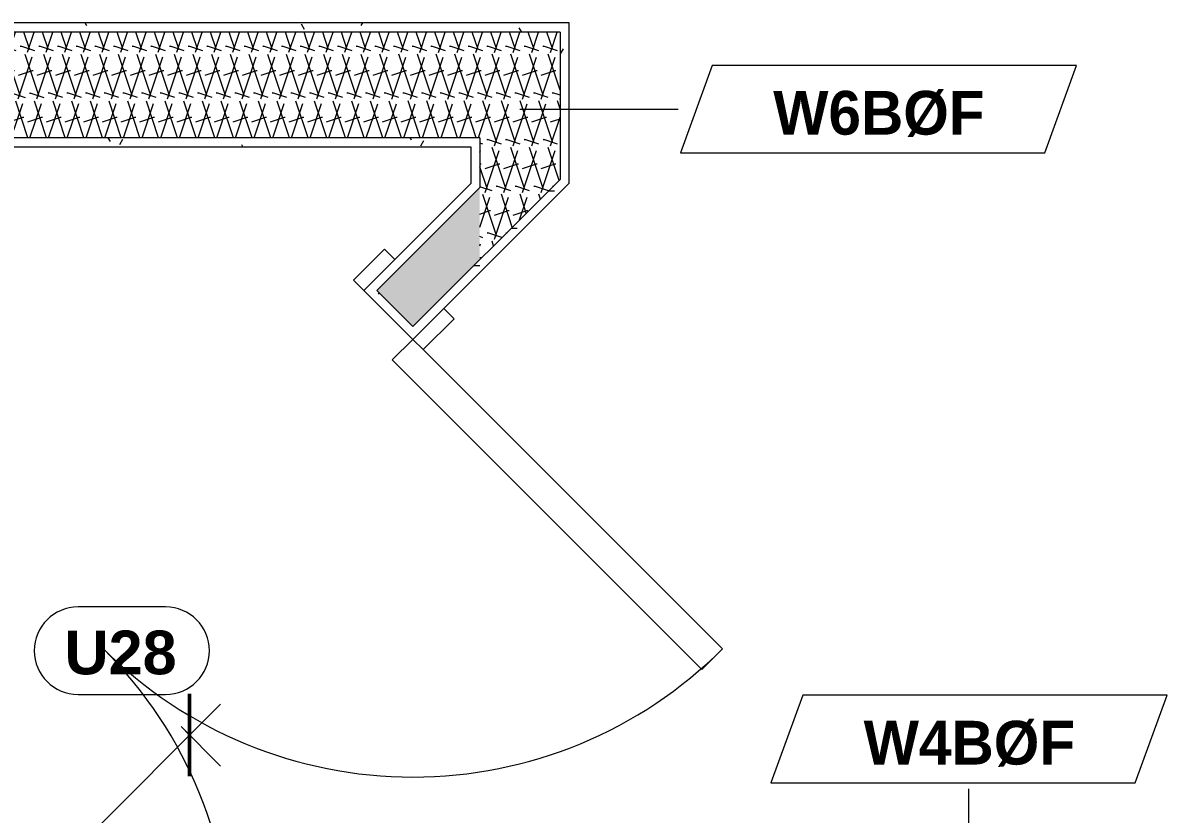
# Model space of a CAD drawing. Header units: inches. Extents: x -4058 to -1781, y 9814 to 12289.
# Drawn here: x -2329.8 to -2251.3, y 11886.9 to 11941.1 of the extents above; entities that cross this region are included whole.
import ezdxf

# ---------------------------------------------------------------- set-up
doc = ezdxf.new("R2010")
doc.units = ezdxf.units.IN
doc.header["$MEASUREMENT"] = 0
for name, color, linetype, lineweight in [('A-ANNO-DIMS', 211, 'Continuous', 9), ('A-ANNO-DIMS-32', 211, 'Continuous', 9), ('A-DOOR-2', 31, 'Continuous', 9), ('A-DOOR-IDEN', 31, 'Continuous', 9), ('A-WALL-2', 113, 'Continuous', 9), ('A-WALL-IDEN', 211, 'Continuous', 9), ('A-WALL-PATT-1', 9, 'Continuous', 9), ('I-WALL-3', 2, 'Continuous', 9)]:
    doc.layers.add(name, color=color, linetype=linetype, lineweight=lineweight)
doc.styles.add('Arial_B', font='arialbd.ttf', dxfattribs={"height": 3})
doc.styles.add('Century Gothic', font='ufonts.com_century-gothic.ttf', dxfattribs={"height": 3})
doc.styles.add('Century Gothic_B_1', font='GOTHICB.TTF', dxfattribs={"height": 3})
doc.dimstyles.new('THE_DIMENSION_STRING_4', dxfattribs={"dimscale": 12, "dimtxt": 3.132505, "dimasz": 0.333333, "dimexe": 0.25, "dimexo": 0.166667, "dimgap": 0.041667, "dimtad": 1, "dimdec": 4, "dimrnd": 0.0625, "dimzin": 3, "dimdsep": 46, "dimlunit": 4, "dimtxsty": 'Century Gothic', "dimblk1": 'OBLIQUE', "dimblk2": 'OBLIQUE', "dimsah": 1, "dimcen": 0.09, "dimdle": 0.25, "dimazin": 0, "dimtfac": 1, "dimtdec": 4, "dimtix": 1, "dimtmove": 0, "dimatfit": 3, "dimfxl": 1, "dimtvp": 1, "dimtfill": 1, "dimfrac": 2, "dimtolj": 1, "dimtzin": 0, "dimarcsym": 2})
pattern_1 = [(0, (0, 0), (10.24, 2.56), [0.422, -7.258, 0.422, -7.258, -40.96]), (0, (0, 0), (10.24, 2.56), [-15.36, 0.422, -14.938, 0.422, -7.258, -17.92]), (0, (0, 0), (10.24, 2.56), [-38.4, 0.422, -4.698, 0.422, -12.378]), (120, (3.84, 1.28), (-7.33702503, 7.58810013), [0.422, -7.258, 0.422, -7.258, -40.96]), (120, (3.84, 1.28), (-7.33702503, 7.58810013), [-15.36, 0.422, -14.938, 0.422, -7.258, -17.92]), (120, (3.84, 1.28), (-7.33702503, 7.58810013), [-38.4, 0.422, -4.698, 0.422, -12.378]), (240, (5.12, 6.4), (-2.90297497, -10.14810013), [0.422, -7.258, 0.422, -7.258, -40.96]), (240, (5.12, 6.4), (-2.90297497, -10.14810013), [-15.36, 0.422, -14.938, 0.422, -7.258, -17.92]), (240, (5.12, 6.4), (-2.90297497, -10.14810013), [-38.4, 0.422, -4.698, 0.422, -12.378])]
pattern_2 = [(161.57, (0.16, 0.16), (-1.279773737, -0.000426766), [0, -9.107, 1.011, 0]), (18.43, (-0.16, 0.16), (-1.279773737, 0.000426766), [0, -9.107, 1.011, 0]), (108.43, (0.16, 0.16), (0.639452382, -3.199964008), [3.035, -7.083]), (71.57, (-0.16, 0.16), (0.639452382, 3.199964008), [3.035, -7.083])]

# ---------------------------------------------------------------- blocks, each defined once
blk = doc.blocks.new('SWING - DOUBLE - FLUSH - SWING - DOUBLE - 5-0 x 6-8 - DUMMY-3948979-UNIT PLANS - 2ND FLOOR')
at = {"layer": 'A-DOOR-2'}
for p, q in [((-33, 2.375), (-33, 3.375)), ((-33, 3.375), (-30, 3.375)), ((-30, 3.375), (-30, 2.375)), ((30, 2.375), (30, 3.375)), ((30, 3.375), (33, 3.375)), ((33, 3.375), (33, 2.375)), ((-30, 2.375), (-33, 2.375)), ((33, 2.375), (30, 2.375)), ((-33, -2.375), (-30, -2.375)), ((-33, -3.375), (-33, -2.375)), ((-28, -2.375), (-30, -2.375)), ((-30, -2.375), (-30, -3.375)), ((-28, -32.375), (-28, -2.375)), ((28, -2.375), (30, -2.375)), ((28, -32.375), (28, -2.375)), ((30, -2.375), (33, -2.375)), ((30, -3.375), (30, -2.375)), ((33, -2.375), (33, -3.375)), ((-30, -3.375), (-33, -3.375)), ((-30, -3.375), (-30, -32.375)), ((30, -3.375), (30, -32.375)), ((33, -3.375), (30, -3.375)), ((-30, -32.375), (-28, -32.375)), ((30, -32.375), (28, -32.375))]:
    blk.add_line(p, q, dxfattribs=at)
for centre, start, end in [((-30, -2.375), 270, 0), ((30, -2.375), 180, 270)]:
    blk.add_arc(centre, 30, start, end, dxfattribs=at)
blk = doc.blocks.new('Door Tag - Type Mark-2601225-UNIT PLANS - 2ND FLOOR')
at = {"layer": 'A-DOOR-IDEN'}
for p, q in [((0.09375, 0.09375), (-0.09375, 0.09375)), ((-0.09375, -0.09375), (0.09375, -0.09375))]:
    blk.add_line(p, q, dxfattribs=at)
for centre, start, end in [((-0.09375, 0), 90, 270), ((0.09375, 0), 270, 90)]:
    blk.add_arc(centre, 0.09375, start, end, dxfattribs=at)
blk = doc.blocks.new('Wall Tag - Arch Wall-3956453-UNIT PLANS - 2ND FLOOR')
at = {"layer": 'A-WALL-IDEN'}
for p, q in [((-0.3561, 0.0937), (-0.4244, -0.0937)), ((0.4244, 0.0937), (-0.3561, 0.0937)), ((0.3561, -0.0937), (0.4244, 0.0937)), ((-0.4244, -0.0937), (0.3561, -0.0937))]:
    blk.add_line(p, q, dxfattribs=at)
blk = doc.blocks.new('DIMBLOCK829-UNIT PLANS - 2ND FLOOR')
at = {"layer": 'A-ANNO-DIMS-32', "lineweight": 50}
for p, q in [((-2318.336, 11892.3), (-2318.336, 11895.129)), ((-2318.336, 11892.3), (-2318.336, 11889.472)), ((-2354.531, 11856.105), (-2354.531, 11858.933)), ((-2354.531, 11856.105), (-2354.531, 11853.277))]:
    blk.add_line(p, q, dxfattribs=at)
at = {"layer": 'A-ANNO-DIMS-32'}
for p, q in [((-2356.652, 11853.984), (-2316.214, 11894.422)), ((-2318.921, 11892.886), (-2316.214, 11890.179)), ((-2318.336, 11892.3), (-2318.921, 11892.886)), ((-2359.46, 11861.034), (-2352.41, 11853.984)), ((-2354.531, 11856.105), (-2359.46, 11861.034))]:
    blk.add_line(p, q, dxfattribs=at)
at = {"layer": 'A-ANNO-DIMS-32', "color": 0, "insert": (-2346.749, 11870.033), "char_height": 3, "width": 24.5827, "attachment_point": 1, "rotation": 45, "line_spacing_factor": 0.984502, "style": 'Century Gothic', "bg_fill": 3, "box_fill_scale": 1.25, "bg_fill_color": 256, "bg_fill_true_color": 13158600, "bg_fill_transparency": 0}
blk.add_mtext('4\' - 3 3/16"', dxfattribs=at)
blk = doc.blocks.new('_Oblique')
at = {"color": 0, "linetype": 'ByBlock', "lineweight": -2}
blk.add_line((-0.5, -0.5), (0.5, 0.5), dxfattribs=at)

msp = doc.modelspace()

# ---------------------------------------------------------------- hatches: boundary and pattern name
at = {"layer": 'A-WALL-PATT-1'}
h = msp.add_hatch(dxfattribs=at)
h.set_pattern_fill('FP_5', color=256, style=0, pattern_type=2)
h.set_pattern_definition(pattern_2)
h.paths.add_polyline_path([(-2298.44874, 11933.2394), (-2298.44874, 11940.4894), (-2360.87374, 11940.4894), (-2360.87374, 11933.2394), (-2299.07374, 11933.2394)], flags=0)
h = msp.add_hatch(dxfattribs=at)
h.set_pattern_fill('FP_1', color=256, style=0, pattern_type=2)
h.set_pattern_definition(pattern_1)
h.paths.add_polyline_path([(-2292.94874, 11940.4894), (-2292.94874, 11941.1144), (-2360.24874, 11941.1144), (-2360.24874, 11940.4894), (-2293.87737, 11940.4894)], flags=0)
h = msp.add_hatch(dxfattribs=at)
h.set_pattern_fill('FP_5', color=256, style=0, pattern_type=2)
h.set_pattern_definition(pattern_2)
h.paths.add_polyline_path([(-2298.44874, 11924.89065), (-2292.94874, 11930.39065), (-2292.94874, 11940.4894), (-2298.44874, 11940.4894), (-2298.44874, 11929.84039)], flags=0)
h = msp.add_hatch(dxfattribs=at)
h.set_pattern_fill('FP_1', color=256, style=0, pattern_type=2)
h.set_pattern_definition(pattern_1)
h.paths.add_polyline_path([(-2292.94874, 11929.50676), (-2292.32374, 11930.13176), (-2292.32374, 11941.1144), (-2292.94874, 11941.1144), (-2292.94874, 11930.39065)], flags=0)
h = msp.add_hatch(dxfattribs=at)
h.set_pattern_fill('FP_1', color=256, style=0, pattern_type=2)
h.set_pattern_definition(pattern_1)
h.paths.add_polyline_path([(-2299.07374, 11932.6144), (-2299.07374, 11933.2394), (-2360.24874, 11933.2394), (-2360.24874, 11932.6144), (-2328.19049, 11932.6144)], flags=0)
h = msp.add_hatch(dxfattribs=at)
h.set_pattern_fill('FP_1', color=256, style=0, pattern_type=2)
h.set_pattern_definition(pattern_1)
h.paths.add_polyline_path([(-2364.99874, 11857.45676), (-2345.45859, 11876.99691), (-2347.13797, 11878.67629), (-2347.57991, 11878.23435), (-2346.34247, 11876.99691), (-2364.99874, 11858.34065)], flags=0)
h.paths.add_polyline_path([(-2303.03218, 11919.42332), (-2292.94874, 11929.50676), (-2292.94874, 11930.39065), (-2303.03218, 11920.3072), (-2304.26962, 11921.54464), (-2304.71156, 11921.1027)], flags=0)
h = msp.add_hatch(dxfattribs=at)
h.set_pattern_fill('FP_5', color=256, style=0, pattern_type=2)
h.set_pattern_definition(pattern_2)
h.paths.add_polyline_path([(-2364.37374, 11858.96565), (-2346.34247, 11876.99691), (-2348.81734, 11879.47178), (-2364.37374, 11863.91539)], flags=0)
h.paths.add_polyline_path([(-2303.03218, 11920.3072), (-2298.44874, 11924.89065), (-2298.44874, 11929.84039), (-2305.50705, 11922.78208), (-2304.26962, 11921.54464)], flags=0)
h = msp.add_hatch(dxfattribs=at)
h.set_pattern_fill('FP_1', color=256, style=0, pattern_type=2)
h.set_pattern_definition(pattern_1)
h.paths.add_polyline_path([(-2360.87374, 11867.41539), (-2348.81734, 11879.47178), (-2347.57991, 11878.23435), (-2347.13797, 11878.67629), (-2348.81734, 11880.35567), (-2360.87374, 11868.29928)], flags=0)
h.paths.add_polyline_path([(-2304.71156, 11921.1027), (-2304.26962, 11921.54464), (-2305.50705, 11922.78208), (-2299.07374, 11929.21539), (-2299.07374, 11930.09928), (-2306.39094, 11922.78208)], flags=0)

# ---------------------------------------------------------------- linework, layer by layer
at = {"layer": 'A-WALL-2'}
for p, q in [((-2292.94874, 11940.4894), (-2396.87374, 11940.4894)), ((-2292.32374, 11941.1144), (-2299.07374, 11941.1144)), ((-2292.94874, 11940.4894), (-2292.94874, 11930.39065)), ((-2292.32374, 11930.13176), (-2292.32374, 11941.1144)), ((-2298.44874, 11933.2394), (-2360.87374, 11933.2394)), ((-2299.07374, 11932.6144), (-2299.07374, 11930.09928)), ((-2298.44874, 11933.2394), (-2298.44874, 11929.84039)), ((-2292.94874, 11930.39065), (-2303.03218, 11920.3072)), ((-2299.07374, 11930.09928), (-2306.39094, 11922.78208)), ((-2298.44874, 11929.84039), (-2305.50705, 11922.78208)), ((-2303.03218, 11919.42332), (-2292.32374, 11930.13176)), ((-2306.39094, 11922.78208), (-2303.03218, 11919.42332)), ((-2305.50705, 11922.78208), (-2303.03218, 11920.3072))]:
    msp.add_line(p, q, dxfattribs=at)
at = {"layer": 'A-WALL-IDEN'}
for p, q in [((-2295.69874, 11935.20518), (-2284.85558, 11935.20518)), ((-2264.92329, 11879.9894), (-2264.92329, 11888.61177))]:
    msp.add_line(p, q, dxfattribs=at)
at = {"layer": 'I-WALL-3'}
for p, q in [((-2299.07374, 11941.1144), (-2360.24874, 11941.1144)), ((-2360.24874, 11932.6144), (-2299.07374, 11932.6144))]:
    msp.add_line(p, q, dxfattribs=at)

# ---------------------------------------------------------------- block references
at = {"layer": 'A-DOOR-2', "rotation": 45.00000000009266}
msp.add_blockref('SWING - DOUBLE - FLUSH - SWING - DOUBLE - 5-0 x 6-8 - DUMMY-3948979-UNIT PLANS - 2ND FLOOR', (-2325.92476, 11899.88949), dxfattribs=at)
at = {"layer": 'A-DOOR-IDEN', "xscale": 31.99999999999999, "yscale": 31.99999999999999, "zscale": 31.99999999999999}
msp.add_blockref('Door Tag - Type Mark-2601225-UNIT PLANS - 2ND FLOOR', (-2322.98283, 11898.08301), dxfattribs=at)
at = {"layer": 'A-WALL-IDEN', "xscale": 31.99999999999999, "yscale": 31.99999999999999, "zscale": 31.99999999999999}
for p in [(-2271.12388, 11935.20518), (-2264.92329, 11892.02979)]:
    msp.add_blockref('Wall Tag - Arch Wall-3956453-UNIT PLANS - 2ND FLOOR', p, dxfattribs=at)

# ---------------------------------------------------------------- texts
at = {"layer": 'A-DOOR-IDEN', "insert": (-2326.91471, 11899.46287), "char_height": 3, "width": 9.393, "attachment_point": 1, "style": 'Arial_B'}
msp.add_mtext('U28', dxfattribs=at)
at = {"layer": 'A-WALL-IDEN', "char_height": 3, "width": 17.372, "attachment_point": 1, "style": 'Century Gothic_B_1'}
for s, insert in [('W6BØF', (-2278.3398, 11936.45271)), ('W4BØF', (-2272.13921, 11893.27732))]:
    msp.add_mtext(s, dxfattribs=dict(at, insert=insert))

# ---------------------------------------------------------------- next in the draw order: dimensions: what is measured, and where the dimension line sits
at = {"layer": 'A-ANNO-DIMS'}
dim = msp.add_linear_dim(base=(-2318.33566, 11892.30039), p1=(-2360.87374, 11862.44779), p2=(-2320.33566, 11894.30039), angle=45, dimstyle='THE_DIMENSION_STRING_4', override={"dimpost": '<>', "dimfxl": 51.555055}, dxfattribs=at)
dim.commit()
dim.dimension.update_dxf_attribs({"geometry": 'DIMBLOCK829-UNIT PLANS - 2ND FLOOR', "text_midpoint": (-2338.01843, 11875.78782)})

doc.saveas('drawing.dxf')
